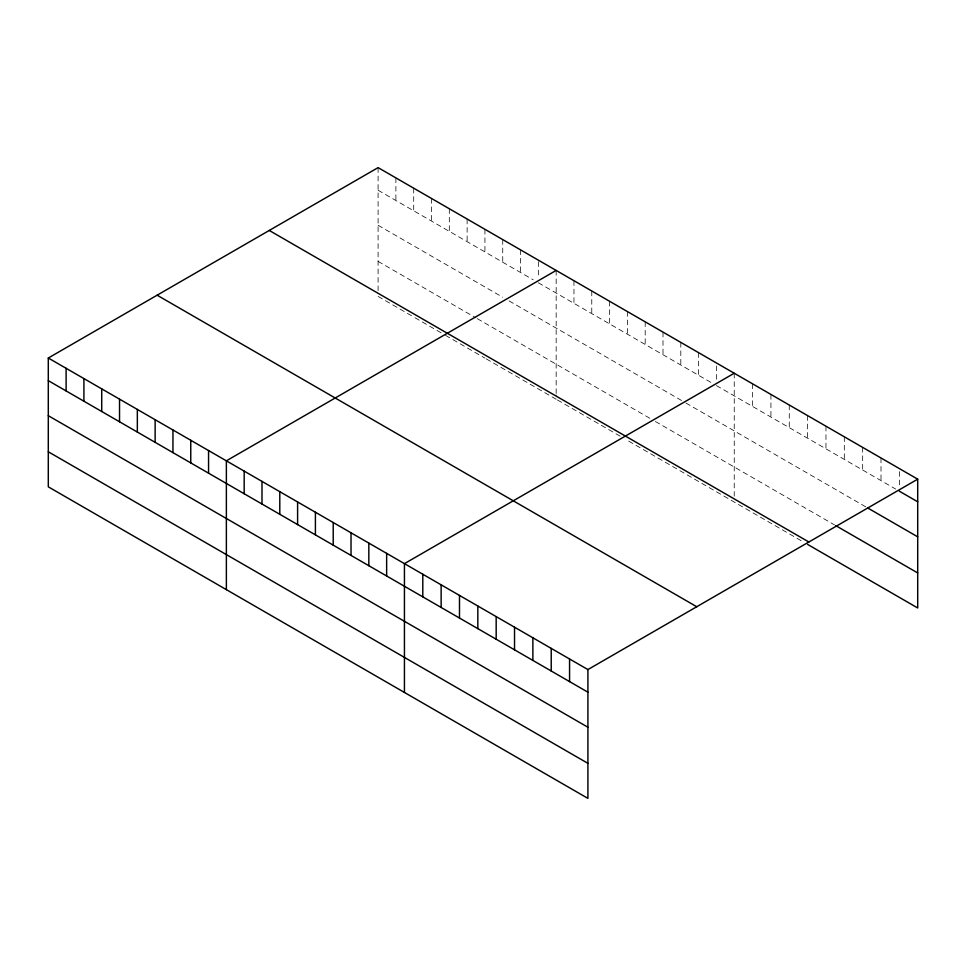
<?xml version="1.0" encoding="UTF-8"?>
<svg xmlns="http://www.w3.org/2000/svg" width="966" height="966" viewBox="0 0 966 966"><rect width="100%" height="100%" fill="white"/><g stroke="black" fill="none" stroke-linecap="round" stroke-linejoin="round"><path stroke-width="0.72" stroke-dasharray="4.83 3.62" d="M378.092 190.242L533.268 279.838M538.352 282.772L712.606 383.381M716.422 385.591L895.687 489.074M378.092 225.283L502.743 297.25M509.094 300.921L684.628 402.267M685.896 403.003L866.333 507.174M378.092 261.388L476.021 317.935M477.301 318.671L650.287 418.544M655.371 421.478L834.527 524.912M378.092 296.429L413.702 316.993M414.969 317.729L444.227 334.622M445.495 335.347L484.932 358.12M486.2 358.857L556.162 399.236L556.162 394.865M557.43 399.972L621.029 436.692M628.661 441.1L803.953 542.3M899.358 471.589L899.358 488.18M881.004 457.981L881.004 480.609M862.662 447.391L862.662 470.007M844.308 436.801L844.308 459.418M825.966 426.211L825.966 448.828M807.624 415.609L807.624 438.238M789.27 405.02L789.27 427.648M770.928 394.43L770.928 417.046M752.574 383.84L752.574 406.457M734.232 373.238L734.232 496.21M716.422 365.981L716.422 381.063M698.611 352.687L698.611 375.303M680.813 342.399L680.813 365.027M663.002 332.123L663.002 354.739M645.191 321.835L645.191 344.464M627.393 311.559L627.393 334.176M609.582 301.271L609.582 323.9M591.772 290.995L591.772 313.624M573.961 280.72L573.961 303.336M556.162 270.432L556.162 393.404M538.352 261.665L538.352 278.256M520.541 249.868L520.541 272.497M502.743 239.592L502.743 262.209M484.932 229.316L484.932 251.933M467.121 219.028L467.121 241.657M449.311 208.753L449.311 231.369M431.512 198.465L431.512 221.093M413.702 188.189L413.702 210.805M395.891 177.901L395.891 200.53M378.092 167.625L378.092 290.597"/><path stroke-width="1.45" d="M48.3 358.024L587.908 669.571L587.908 798.375L48.3 486.828L48.3 358.024L378.092 167.625L917.7 479.172L917.7 607.976L807.624 544.413M556.162 270.432L226.37 460.83L226.37 589.646M734.232 373.238L404.44 563.649L404.44 692.453M587.908 669.571L917.7 479.172M899.358 491.199L917.7 501.789M867.553 507.875L917.7 536.83M835.747 525.625L917.7 572.935M269.26 230.451L808.868 541.998M157.132 295.198L696.74 606.733M48.3 380.652L587.908 692.187M48.3 415.694L587.908 727.229M48.3 451.786L587.908 763.333M569.566 658.981L569.566 681.598M551.224 648.379L551.224 671.008M532.87 637.789L532.87 660.418M514.528 627.2L514.528 649.816M496.174 616.61L496.174 639.226M477.832 606.008L477.832 628.637M459.49 595.418L459.49 618.047M441.136 584.828L441.136 607.457M422.794 574.239L422.794 596.855M386.642 553.361L386.642 575.99M368.831 543.085L368.831 565.702M351.02 532.797L351.02 555.426M333.222 522.521L333.222 545.138M315.411 512.234L315.411 534.862M297.6 501.958L297.6 524.586M279.79 491.682L279.79 514.298M261.991 481.394L261.991 504.023M244.181 471.118L244.181 493.735M208.559 450.554L208.559 473.171M190.761 440.279L190.761 462.895M172.95 429.991L172.95 452.619M155.14 419.715L155.14 442.331M137.341 409.427L137.341 432.056M119.53 399.151L119.53 421.768M101.72 388.863L101.72 411.492M83.909 378.587L83.909 401.216M66.111 368.312L66.111 390.928"/></g></svg>
